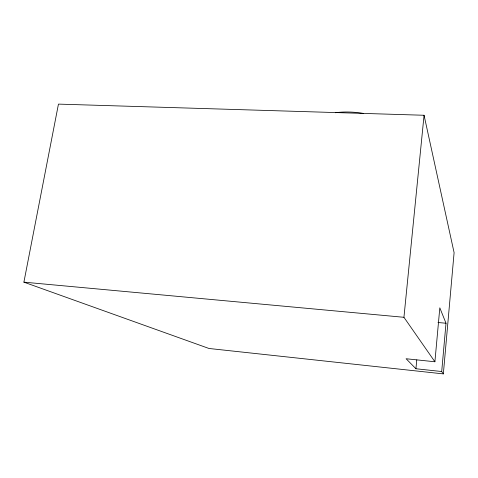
<?xml version="1.0" encoding="UTF-8"?>
<svg xmlns="http://www.w3.org/2000/svg" width="478" height="478" viewBox="0 0 478 478"><rect width="100%" height="100%" fill="white"/><g stroke="black" fill="none" stroke-linecap="round" stroke-linejoin="round"><path stroke-width="0.72" d="M441.702 371.531L446.004 323.242L439.814 307.82L434.902 361.768L406.097 358.745L415.932 368.753L441.702 371.531L443.345 373.892L209 348.48L23.9 282.157L58.453 104.108L424.058 115.264L454.1 252.677L443.345 373.892M415.932 368.753L416.774 359.916M434.902 361.768L403.94 317.296L424.058 115.264M23.9 282.157L403.94 317.296M437.991 322.501L446.004 323.242M335.395 112.742A36.949 13.073 6 0 1 363.346 113.4"/></g></svg>
